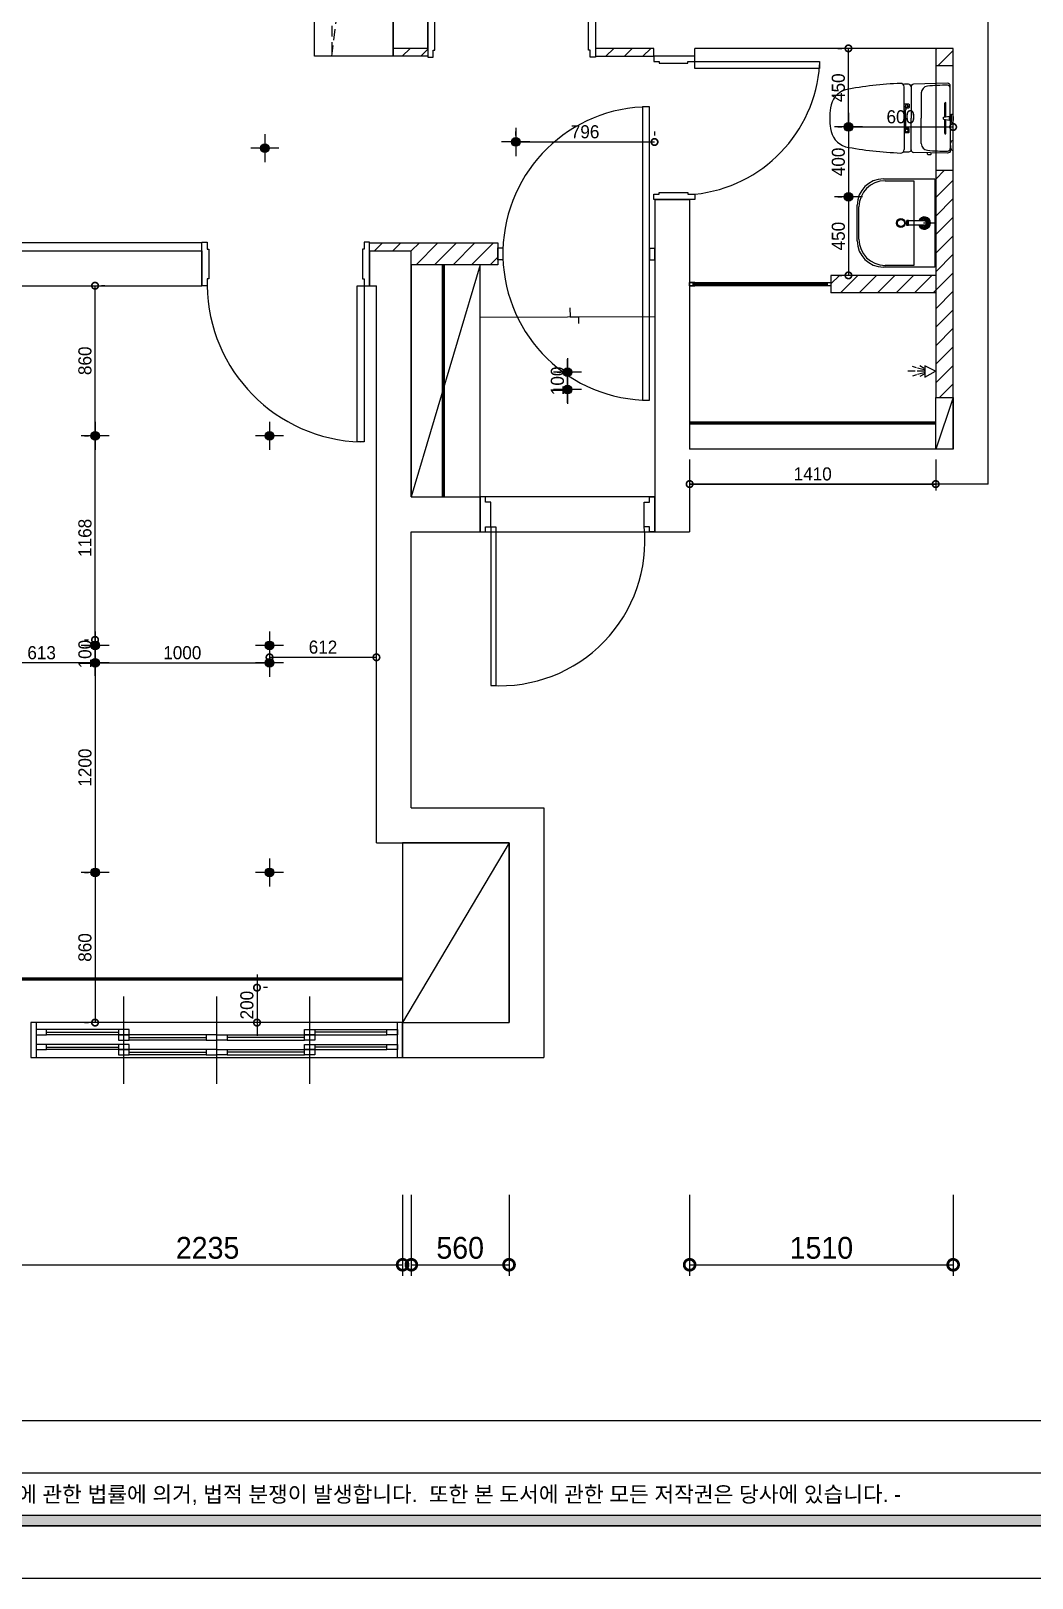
# Model space of a CAD drawing. Header units: inches. Extents: x -4181 to 116552, y 25636 to 44656.
# Drawn here: x 45682 to 51420, y 26236 to 35096 of the extents above; entities that cross this region are included whole.
import ezdxf
from ezdxf.enums import TextEntityAlignment as Align

# ---------------------------------------------------------------- set-up
doc = ezdxf.new("R2010")
doc.units = ezdxf.units.IN
doc.header["$LTSCALE"] = 50
doc.header["$MEASUREMENT"] = 0
doc.linetypes.add('HIDDEN', pattern=[0.375, 0.25, -0.125])
for name, color, linetype in [('01-FUR', 6, 'Continuous'), ('02-wal', 2, 'Continuous'), ('03-WAL NEW', 3, 'Continuous'), ('06-FUR', 6, 'Continuous'), ('07-dim', 5, 'Continuous'), ('07-dim wal', 5, 'Continuous'), ('3TI-CE-LIGHT', 6, 'Continuous'), ('6fur', 6, 'Continuous'), ('BATH', 5, 'Continuous'), ('CEIL-LIGHT', 7, 'Continuous'), ('CO-BATH', 6, 'Continuous'), ('CO-DO-FR', 7, 'Continuous'), ('CO-DOOR', 8, 'Continuous'), ('FIN', 2, 'Continuous'), ('FORM(YOURNAME)-1', 1, 'Continuous'), ('FORM(YOURNAME)-11', 1, 'Continuous'), ('HL', 6, 'HIDDEN'), ('RC-LIGHT', 7, 'Continuous'), ('TOILET-1', 6, 'Continuous'), ('도면층2', 2, 'Continuous'), ('도면층4', 4, 'Continuous'), ('도면층5', 5, 'Continuous'), ('욕실마감선', 4, 'Continuous')]:
    doc.layers.add(name, color=color, linetype=linetype)
doc.styles.add('YOURNAME', font='HY울릉도M.TTF')
doc.styles.add('스타일1', font='HY울릉도M.TTF')
doc.dimstyles.new('30', dxfattribs={"dimscale": 30, "dimtxt": 2.5, "dimasz": 2.5, "dimexe": 1.25, "dimexo": 2, "dimtad": 1, "dimdec": 0, "dimtxsty": '스타일1', "dimblk": 'DOTSMALL', "dimcen": 2.5, "dimclrd": 1, "dimclre": 1, "dimclrt": 2, "dimadec": 0, "dimazin": 0, "dimtfac": 1, "dimtix": 1, "dimtmove": 0, "dimatfit": 3, "dimldrblk": 'DOTSMALL', "dimfxl": 1.25, "dimarcsym": 0})
doc.dimstyles.new('50', dxfattribs={"dimscale": 50, "dimtxt": 2.5, "dimasz": 2.5, "dimexe": 1.25, "dimexo": 2, "dimtad": 1, "dimdec": 0, "dimtxsty": '스타일1', "dimblk": 'DOTSMALL', "dimcen": 2.5, "dimclrd": 1, "dimclre": 1, "dimclrt": 2, "dimadec": 0, "dimazin": 0, "dimtfac": 1, "dimtdec": 0, "dimtix": 1, "dimtmove": 0, "dimatfit": 3, "dimldrblk": 'DOTSMALL', "dimfxl": 1.25, "dimarcsym": 0})
pattern_1 = [(45, (25800, 0), (-53.03301, 53.03301), [])]

# ---------------------------------------------------------------- blocks, each defined once
blk = doc.blocks.new('FORM-ELEVATION')
at = {"layer": 'FORM(YOURNAME)-11'}
h = blk.add_hatch(color=256, dxfattribs=at)
h.dxf.hatch_style = 1
h.paths.add_polyline_path([(-10309, 35708), (71691, 35708), (71691, 35508), (-10309, 35508)])
h.paths.add_polyline_path([(-10309, -21492), (71691, -21492), (71691, -21692), (-10309, -21692)])
at = {"layer": 'Defpoints', "color": 158}
blk.add_line((62481, -20692), (-10309, -20692), dxfattribs=at)
for points in [[(-10309, -21692), (71691, -21692), (71691, 35708), (-10309, 35708)], [(-8309, 33708), (61071, 33708), (61071, -19692), (-8309, -19692)]]:
    blk.add_lwpolyline(points, close=True, dxfattribs=at)
at = {"layer": 'FORM(YOURNAME)-11', "color": 250}
blk.add_lwpolyline([(-11309, -22692), (72691, -22692), (72691, 36708), (-11309, 36708)], close=True, dxfattribs=at)
at = {"layer": 'FORM(YOURNAME)-11'}
blk.add_lwpolyline([(-10309, -21492), (71691, -21492), (71691, -21692), (-10309, -21692)], close=True, dxfattribs=at)
at = {"layer": 'FORM(YOURNAME)-11', "color": 1, "style": 'YOURNAME'}
blk.add_text("- 본 도서는 어떠한 경우에도 무단으로 도용할 수 없으며 도용시 '지적재산권' 보호에 관한 법률에 의거, 법적 분쟁이 발생합니다.  또한 본 도서에 관한 모든 저작권은 당사에 있습니다. -", height=300, dxfattribs=at).set_placement((28146, -21092), align=Align.MIDDLE_CENTER)
at = {"layer": 'FORM(YOURNAME)-11', "color": 3, "style": 'YOURNAME'}
for tag, height, p in [('1', 451, (71041, -1219)), ('2', 451, (71041, -1863)), ('3', 451, (71041, -3150)), ('4', 451, (71041, -5081)), ('5', 515, (71041, -7398)), ('6', 515, (71041, -9650)), ('7', 515, (71041, -11903)), ('8', 515, (71041, -14155)), ('9', 515, (71041, -16408)), ('10', 515, (66791, -18596)), ('11', 515, (71041, -18660)), ('12', 515, (66791, -20848)), ('13', 515, (71041, -20848))]:
    blk.add_attdef(tag, text='', height=height, dxfattribs=at).set_placement(p, align=Align.MIDDLE_RIGHT)
blk = doc.blocks.new('_DOTSMALL')
at = {"color": 0, "linetype": 'ByBlock', "const_width": 0.5}
blk.add_lwpolyline([(-0.0625, 0, 1), (0.0625, 0, 1)], format="xyb", close=True, dxfattribs=at)
blk = doc.blocks.new('*D1115')
at = {"layer": '07-dim', "color": 1, "lineweight": -2}
for p, q in [((45577.4, 28429.7), (45577.4, 27967.2)), ((47812.4, 28429.7), (47812.4, 27967.2)), ((45577.4, 28029.7), (47812.4, 28029.7))]:
    blk.add_line(p, q, dxfattribs=at)
at = {"layer": 'Defpoints', "color": 0}
for p in [(45577.4, 28529.7), (47812.4, 28529.7), (47812.4, 28029.7)]:
    blk.add_point(p, dxfattribs=at)
at = {"layer": '07-dim', "color": 1, "lineweight": -2, "xscale": 125, "yscale": 125, "zscale": 125, "rotation": 180}
blk.add_blockref('_DOTSMALL', (45577.4, 28029.7), dxfattribs=at)
at = {"layer": '07-dim', "color": 1, "lineweight": -2, "xscale": 125, "yscale": 125, "zscale": 125}
blk.add_blockref('_DOTSMALL', (47812.4, 28029.7), dxfattribs=at)
at = {"layer": '07-dim', "color": 2, "insert": (46694.9, 28125.9), "char_height": 125, "attachment_point": 5, "style": '스타일1'}
blk.add_mtext('2235', dxfattribs=at)
blk = doc.blocks.new('*D1116')
at = {"layer": '07-dim', "color": 1, "lineweight": -2}
for p, q in [((47862.4, 28429.7), (47862.4, 27967.2)), ((48422.4, 28429.7), (48422.4, 27967.2)), ((47862.4, 28029.7), (48422.4, 28029.7))]:
    blk.add_line(p, q, dxfattribs=at)
at = {"layer": 'Defpoints', "color": 0}
for p in [(47862.4, 28529.7), (48422.4, 28529.7), (48422.4, 28029.7)]:
    blk.add_point(p, dxfattribs=at)
at = {"layer": '07-dim', "color": 1, "lineweight": -2, "xscale": 125, "yscale": 125, "zscale": 125, "rotation": 180}
blk.add_blockref('_DOTSMALL', (47862.4, 28029.7), dxfattribs=at)
at = {"layer": '07-dim', "color": 1, "lineweight": -2, "xscale": 125, "yscale": 125, "zscale": 125}
blk.add_blockref('_DOTSMALL', (48422.4, 28029.7), dxfattribs=at)
at = {"layer": '07-dim', "color": 2, "insert": (48142.4, 28126), "char_height": 125, "attachment_point": 5, "style": '스타일1'}
blk.add_mtext('560', dxfattribs=at)
blk = doc.blocks.new('*D1117')
at = {"layer": '07-dim', "color": 1, "lineweight": -2}
for p, q in [((49457.4, 28429.7), (49457.4, 27967.2)), ((50967.4, 28429.7), (50967.4, 27967.2)), ((49457.4, 28029.7), (50967.4, 28029.7))]:
    blk.add_line(p, q, dxfattribs=at)
at = {"layer": 'Defpoints', "color": 0}
for p in [(49457.4, 28529.7), (50967.4, 28529.7), (50967.4, 28029.7)]:
    blk.add_point(p, dxfattribs=at)
at = {"layer": '07-dim', "color": 1, "lineweight": -2, "xscale": 125, "yscale": 125, "zscale": 125, "rotation": 180}
blk.add_blockref('_DOTSMALL', (49457.4, 28029.7), dxfattribs=at)
at = {"layer": '07-dim', "color": 1, "lineweight": -2, "xscale": 125, "yscale": 125, "zscale": 125}
blk.add_blockref('_DOTSMALL', (50967.4, 28029.7), dxfattribs=at)
at = {"layer": '07-dim', "color": 2, "insert": (50212.4, 28125.9), "char_height": 125, "attachment_point": 5, "style": '스타일1'}
blk.add_mtext('1510', dxfattribs=at)
blk = doc.blocks.new('AC-8')
at = {"layer": 'BATH'}
for p, q in [((-51, 54), (0, 143)), ((0, 143), (45, 54)), ((45, 54), (-51, 54)), ((-25, 47), (-46, 12)), ((-14, 47), (-28, -8)), ((-2, 49), (-2, -11)), ((10, 47), (25, -8)), ((22, 47), (43, 12)), ((-31, -16), (-41, -49)), ((-2, -27), (-2, -89)), ((28, -16), (38, -49))]:
    blk.add_line(p, q, dxfattribs=at)
blk = doc.blocks.new('asfsd')
at = {"layer": '02-wal'}
for p, q in [((26035.6, 32792.4), (26035.6, 40417.4)), ((22625.6, 35287.4), (22625.6, 39057.4)), ((22825.6, 35287.4), (22825.6, 38992.4)), ((23785.6, 35487.4), (23785.6, 35287.4)), ((22825.6, 35287.4), (22625.6, 35287.4)), ((24120.6, 35287.4), (23785.6, 35287.4)), ((24120.6, 35242.4), (24120.6, 35287.4)), ((25835.6, 35287.4), (24355.6, 35287.4)), ((24355.6, 35242.4), (24355.6, 35287.4)), ((25835.6, 32992.4), (25835.6, 35287.4)), ((24125.6, 34422.4), (24125.6, 32518.4)), ((24125.6, 34422.4), (24325.6, 34422.4)), ((24325.6, 34422.4), (24325.6, 32992.4)), ((19910.6, 34128.4), (21530.6, 34128.4)), ((21530.6, 34128.4), (21530.6, 33928.4)), ((22490.6, 34128.4), (22730.6, 34128.4)), ((22490.6, 34128.4), (22490.6, 33928.4)), ((22730.6, 32718.4), (22730.6, 34128.4)), ((20305.6, 33928.4), (21530.6, 33928.4)), ((22490.6, 33928.4), (22530.6, 33928.4)), ((22530.6, 30738.4), (22530.6, 33928.4)), ((25835.6, 32992.4), (24325.6, 32992.4)), ((26035.6, 32792.4), (24325.6, 32792.4)), ((24325.6, 32792.4), (24325.6, 32518.4)), ((22730.6, 32718.4), (23125.6, 32718.4)), ((23125.6, 32718.4), (23125.6, 32518.4)), ((22730.6, 30938.4), (22730.6, 32518.4)), ((22730.6, 32518.4), (23125.6, 32518.4)), ((24125.6, 32518.4), (24325.6, 32518.4)), ((22730.6, 30938.4), (23490.6, 30938.4)), ((23490.6, 30938.4), (23490.6, 29508.4)), ((22530.6, 30738.4), (23290.6, 30738.4)), ((23290.6, 30738.4), (23290.6, 29708.4)), ((22680.6, 29708.4), (23290.6, 29708.4)), ((22680.6, 29708.4), (22680.6, 29508.4)), ((22680.6, 29508.4), (23490.6, 29508.4))]:
    blk.add_line(p, q, dxfattribs=at)
at = {"layer": 'CO-DO-FR'}
for points in [[(22825.6, 35487.4), (22825.6, 35237.4), (22855.6, 35237.4), (22855.6, 35277.4), (22865.6, 35277.4), (22865.6, 35447.4), (22855.6, 35447.4), (22855.6, 35487.4), (22825.6, 35487.4)], [(23785.6, 35487.4), (23785.6, 35237.4), (23755.6, 35237.4), (23755.6, 35277.4), (23745.6, 35277.4), (23745.6, 35447.4), (23755.6, 35447.4), (23755.6, 35487.4), (23785.6, 35487.4)], [(24355.6, 35242.4), (24120.6, 35242.4), (24120.6, 35212.4), (24150.6, 35212.4), (24150.6, 35202.4), (24315.6, 35202.4), (24315.6, 35212.4), (24355.6, 35212.4), (24355.6, 35242.4)], [(24355.6, 34422.4), (24120.6, 34422.4), (24120.6, 34452.4), (24150.6, 34452.4), (24150.6, 34462.4), (24315.6, 34462.4), (24315.6, 34452.4), (24355.6, 34452.4), (24355.6, 34422.4)], [(21530.6, 33928.4), (21530.6, 34178.4), (21560.6, 34178.4), (21560.6, 34138.4), (21570.6, 34138.4), (21570.6, 33968.4), (21560.6, 33968.4), (21560.6, 33928.4), (21530.6, 33928.4)], [(22490.6, 33928.4), (22490.6, 34178.4), (22460.6, 34178.4), (22460.6, 34138.4), (22450.6, 34138.4), (22450.6, 33968.4), (22460.6, 33968.4), (22460.6, 33928.4), (22490.6, 33928.4)]]:
    blk.add_lwpolyline(points, close=True, dxfattribs=at)
at = {"layer": 'CO-DOOR'}
for points in [[(25070.6, 35172.4), (24355.6, 35172.4), (24355.6, 35212.4), (25070.6, 35212.4)], [(22420.6, 33033.4), (22420.6, 33928.4), (22460.6, 33928.4), (22460.6, 33033.4)]]:
    blk.add_lwpolyline(points, close=True, dxfattribs=at)
for centre, radius, start, end in [((24271.6, 35249), 801, 276.01685, 355.95188), ((22469.1, 33941.6), 908.6, 180.83206, 268.19958)]:
    blk.add_arc(centre, radius, start, end, dxfattribs=at)
at = {"layer": '도면층2'}
for p, q in [((23785.6, 35487.4), (23785.6, 35287.4)), ((23125.6, 32518.4), (23125.6, 32718.4)), ((24125.6, 32518.4), (24125.6, 32718.4)), ((20550.6, 29708.4), (20550.6, 29508.4)), ((22680.6, 29708.4), (22680.6, 29508.4))]:
    blk.add_line(p, q, dxfattribs=at)
at = {"layer": '도면층4'}
for p, q in [((23785.6, 35487.4), (23785.6, 35287.4)), ((24125.6, 32718.4), (23125.6, 32718.4)), ((23125.6, 32718.4), (23125.6, 32518.4)), ((23125.6, 32518.4), (23125.6, 32718.4)), ((24125.6, 32518.4), (24125.6, 32718.4)), ((23125.6, 32518.4), (24125.6, 32518.4)), ((23185.6, 32548.4), (23185.6, 31638.4)), ((23185.6, 32548.4), (23215.6, 32548.4)), ((23215.6, 32548.4), (23215.6, 31639)), ((23185.6, 31638.4), (23215.6, 31638.4)), ((21083.1, 29358.4), (21083.1, 29858.4)), ((21615.6, 29358.4), (21615.6, 29858.4)), ((22148.1, 29358.4), (22148.1, 29858.4)), ((22680.6, 29708.4), (20550.6, 29708.4)), ((20550.6, 29708.4), (20550.6, 29508.4)), ((20580.6, 29708.4), (20580.6, 29508.4)), ((22650.6, 29508.4), (22650.6, 29708.4)), ((22680.6, 29508.4), (22680.6, 29708.4)), ((20640.6, 29653.4), (21053.1, 29653.4)), ((21113.1, 29623.4), (21555.6, 29623.4)), ((22118.1, 29623.4), (21675.6, 29623.4)), ((22590.6, 29653.4), (22178.1, 29653.4)), ((20550.6, 29508.4), (22680.6, 29508.4)), ((20640.6, 29568.4), (21053.1, 29568.4)), ((21113.1, 29538.4), (21555.6, 29538.4)), ((22118.1, 29538.4), (21675.6, 29538.4)), ((22590.6, 29568.4), (22178.1, 29568.4))]:
    blk.add_line(p, q, dxfattribs=at)
for points in [[(23125.6, 32518.4), (23155.6, 32518.4), (23155.6, 32548.4), (23185.6, 32548.4), (23185.6, 32688.4), (23155.6, 32688.4), (23155.6, 32718.4), (23125.6, 32718.4), (23125.6, 32518.4)], [(24125.6, 32518.4), (24095.6, 32518.4), (24095.6, 32548.4), (24065.6, 32548.4), (24065.6, 32688.4), (24095.6, 32688.4), (24095.6, 32718.4), (24125.6, 32718.4), (24125.6, 32518.4)]]:
    blk.add_lwpolyline(points, dxfattribs=at)
for points in [[(20580.6, 29668.4), (20580.6, 29638.4), (20640.6, 29638.4), (20640.6, 29668.4)], [(21053.1, 29668.4), (21053.1, 29638.4), (21113.1, 29638.4), (21113.1, 29668.4)], [(21053.1, 29638.4), (21053.1, 29608.4), (21113.1, 29608.4), (21113.1, 29638.4)], [(21555.6, 29638.4), (21555.6, 29608.4), (21615.6, 29608.4), (21615.6, 29638.4)], [(21675.6, 29638.4), (21675.6, 29608.4), (21615.6, 29608.4), (21615.6, 29638.4)], [(22178.1, 29668.4), (22178.1, 29638.4), (22118.1, 29638.4), (22118.1, 29668.4)], [(22178.1, 29638.4), (22178.1, 29608.4), (22118.1, 29608.4), (22118.1, 29638.4)], [(22650.6, 29668.4), (22650.6, 29638.4), (22590.6, 29638.4), (22590.6, 29668.4)], [(20580.6, 29583.4), (20580.6, 29553.4), (20640.6, 29553.4), (20640.6, 29583.4)], [(21053.1, 29583.4), (21053.1, 29553.4), (21113.1, 29553.4), (21113.1, 29583.4)], [(21053.1, 29553.4), (21053.1, 29523.4), (21113.1, 29523.4), (21113.1, 29553.4)], [(21555.6, 29553.4), (21555.6, 29523.4), (21615.6, 29523.4), (21615.6, 29553.4)], [(21675.6, 29553.4), (21675.6, 29523.4), (21615.6, 29523.4), (21615.6, 29553.4)], [(22178.1, 29583.4), (22178.1, 29553.4), (22118.1, 29553.4), (22118.1, 29583.4)], [(22178.1, 29553.4), (22178.1, 29523.4), (22118.1, 29523.4), (22118.1, 29553.4)], [(22650.6, 29583.4), (22650.6, 29553.4), (22590.6, 29553.4), (22590.6, 29583.4)]]:
    blk.add_lwpolyline(points, close=True, dxfattribs=at)
at = {"layer": '도면층5'}
for p, q in [((21053.1, 29668.4), (20640.6, 29668.4)), ((21053.1, 29638.4), (20640.6, 29638.4)), ((21555.6, 29638.4), (21113.1, 29638.4)), ((21555.6, 29608.4), (21113.1, 29608.4)), ((21675.6, 29638.4), (22118.1, 29638.4)), ((21675.6, 29608.4), (22118.1, 29608.4)), ((22178.1, 29668.4), (22590.6, 29668.4)), ((22178.1, 29638.4), (22590.6, 29638.4)), ((21053.1, 29583.4), (20640.6, 29583.4)), ((21053.1, 29553.4), (20640.6, 29553.4)), ((21555.6, 29553.4), (21113.1, 29553.4)), ((21555.6, 29523.4), (21113.1, 29523.4)), ((21675.6, 29553.4), (22118.1, 29553.4)), ((21675.6, 29523.4), (22118.1, 29523.4)), ((22178.1, 29583.4), (22590.6, 29583.4)), ((22178.1, 29553.4), (22590.6, 29553.4))]:
    blk.add_line(p, q, dxfattribs=at)
blk.add_arc((23238.4, 32468.3), 831.1, 266.35624, 5.52913, dxfattribs=at)
blk = doc.blocks.new('cjswjdeh')
at = {"layer": '03-WAL NEW'}
h = blk.add_hatch(dxfattribs=at)
h.set_pattern_fill('ANSI31', color=256, scale=600)
h.set_pattern_definition(pattern_1)
h.paths.add_polyline_path([(47957.4, 34995.7), (47757.4, 34995.7), (47757.4, 34950.7), (47957.4, 34950.7)])
h = blk.add_hatch(dxfattribs=at)
h.set_pattern_fill('ANSI31', color=256, scale=600)
h.set_pattern_definition(pattern_1)
h.paths.add_polyline_path([(49252.4, 34995.7), (48917.4, 34995.7), (48917.4, 34950.7), (49252.4, 34950.7)])
h = blk.add_hatch(dxfattribs=at)
h.set_pattern_fill('ANSI31', color=256, scale=600)
h.set_pattern_definition([(45, (25131.82, -291.71), (-53.03301, 53.03301), [])])
h.paths.add_polyline_path([(50967.4, 34895.7), (50967.4, 34995.7), (50867.4, 34995.7), (50867.4, 34895.7)])
h.paths.add_polyline_path([(50267.1, 33695.7), (50267.1, 33595.7), (50867.4, 33595.7), (50867.4, 33695.7)])
h.paths.add_polyline_path([(50867.4, 34295.7), (50867.4, 32995.7), (50967.4, 32995.7), (50967.4, 34295.7)])
h = blk.add_hatch(dxfattribs=at)
h.set_pattern_fill('ANSI31', color=256, scale=600)
h.set_pattern_definition(pattern_1)
h.paths.add_polyline_path([(48357.4, 33785), (48357.4, 33836.7), (48357.4, 33853), (48357.4, 33881.7), (47622.4, 33881.7), (47622.4, 33836.7), (47862.4, 33836.7), (47862.4, 33756.7), (48257.4, 33756.7), (48357.4, 33756.7)])
at = {"color": 8}
blk.add_line((50862.8, 33995.7), (50797.8, 33995.7), dxfattribs=at)
at = {"layer": '01-FUR', "color": 8}
blk.add_line((48257.4, 33756.7), (47862.4, 32426.7), dxfattribs=at)
blk.add_lwpolyline([(48257.4, 33756.7), (47862.4, 33756.7), (47862.4, 32426.7), (48257.4, 32426.7)], close=True, dxfattribs=at)
at = {"layer": '03-WAL NEW'}
for p, q in [((50967.4, 34895.7), (50867.4, 34895.7)), ((50967.4, 34295.7), (50867.4, 34295.7)), ((50867.4, 33695.7), (50267.1, 33695.7)), ((50267.1, 33695.7), (50267.1, 33595.7)), ((50867.4, 33595.7), (50267.1, 33595.7))]:
    blk.add_line(p, q, dxfattribs=at)
for points in [[(47957.4, 34995.7), (47957.4, 34950.7), (47757.4, 34950.7), (47757.4, 34995.7)], [(48917.4, 34995.7), (48917.4, 34950.7), (49252.4, 34950.7)], [(50967.4, 34995.7), (50867.4, 34995.7), (50867.4, 32995.7), (50967.4, 32995.7), (50967.4, 34995.7)], [(46662.4, 33836.7), (46662.4, 33881.7), (45042.4, 33881.7), (45042.4, 33836.7)], [(47622.4, 33836.7), (47622.4, 33881.7), (48357.4, 33881.7), (48357.4, 33836.7)], [(47862.4, 33836.7), (47862.4, 33836.7)], [(48357.4, 33836.7), (48357.4, 33836.7), (48357.4, 33756.7), (47862.4, 33756.7), (47862.4, 33836.7)]]:
    blk.add_lwpolyline(points, dxfattribs=at)
at = {"layer": '06-FUR', "color": 8}
blk.add_line((48422.4, 30446.7), (47812.4, 29416.7), dxfattribs=at)
blk.add_lwpolyline([(47812.4, 29416.7), (48422.4, 29416.7), (48422.4, 30446.7), (47812.4, 30446.7)], close=True, dxfattribs=at)
at = {"layer": '3TI-CE-LIGHT'}
blk.add_line((50967.4, 32995.7), (50867.4, 32700.7), dxfattribs=at)
at = {"layer": '3TI-CE-LIGHT', "color": 8, "linetype": 'HIDDEN', "ltscale": 5}
blk.add_lwpolyline([(47407.4, 37750.7), (47407.4, 34950.7), (47757.4, 37750.7)], dxfattribs=at)
at = {"layer": '3TI-CE-LIGHT'}
blk.add_lwpolyline([(50867.4, 32995.7), (50967.4, 32995.7), (50967.4, 32700.7), (50867.4, 32700.7)], close=True, dxfattribs=at)
at = {"layer": '6fur', "color": 8}
blk.add_lwpolyline([(47757.4, 34950.7), (47307.4, 34950.7), (47307.4, 37750.7), (47757.4, 37750.7)], close=True, dxfattribs=at)
at = {"layer": 'CO-BATH', "color": 8}
for p, q in [((50567.8, 34248.2), (50862.8, 34248.2)), ((50577.8, 34238.2), (50742.8, 34238.2)), ((50742.8, 34238.2), (50742.8, 33753.2)), ((50862.8, 34248.2), (50862.8, 33743.2)), ((50417.8, 33893.2), (50417.8, 34098.2)), ((50427.8, 33903.2), (50427.8, 34088.2)), ((50702.3, 33981.2), (50702.3, 34010.2)), ((50707.3, 34010.2), (50702.3, 34010.2)), ((50707.3, 33981.2), (50702.3, 33981.2)), ((50707.3, 33981.2), (50707.3, 34010.2)), ((50712.3, 34009.2), (50707.3, 34009.2)), ((50712.3, 33982.2), (50707.3, 33982.2)), ((50712.3, 33982.2), (50712.3, 34009.2)), ((50802.8, 34008.2), (50712.3, 34008.2)), ((50802.8, 33983.2), (50712.3, 33983.2)), ((50862.8, 33743.2), (50567.8, 33743.2)), ((50742.8, 33753.2), (50577.8, 33753.2)), ((49477.1, 33648.2), (50247.1, 33648.2)), ((49477.1, 33643.2), (50247.1, 33643.2))]:
    blk.add_line(p, q, dxfattribs=at)
for points in [[(49457.1, 33635.7), (49457.1, 33655.7), (50267.1, 33655.7), (50267.1, 33635.7)], [(49457.1, 33635.7), (49487.1, 33635.7), (49487.1, 33640.7), (49477.1, 33640.7), (49477.1, 33650.7), (49487.1, 33650.7), (49487.1, 33655.7), (49457.1, 33655.7)], [(50267.1, 33635.7), (50237.1, 33635.7), (50237.1, 33640.7), (50247.1, 33640.7), (50247.1, 33650.7), (50237.1, 33650.7), (50237.1, 33655.7), (50267.1, 33655.7)]]:
    blk.add_lwpolyline(points, close=True, dxfattribs=at)
for radius in [25, 20]:
    blk.add_circle((50667.8, 33995.7), radius, dxfattribs=at)
for centre, radius, start, end in [((50567.8, 34098.2), 150, 90, 180), ((50577.8, 34088.2), 150, 90, 180), ((50802.8, 33995.7), 35, 200.92486, 159.07519), ((50802.8, 33995.7), 30, 204.62434, 155.37571), ((50802.8, 33995.7), 25, 210.00002, 150.00002), ((50802.8, 33995.7), 18, 223.98299, 136.01706), ((50802.8, 33995.7), 12.5, 270.00002, 90.00002), ((50567.8, 33893.2), 150, 180, 270), ((50577.8, 33903.2), 150, 180, 270)]:
    blk.add_arc(centre, radius, start, end, dxfattribs=at)
at = {"layer": 'CO-DO-FR', "color": 8}
for points in [[(48357.4, 33853), (48387.4, 33853), (48387.4, 33785), (48357.4, 33785)], [(49257.4, 33849.1), (49227.4, 33849.1), (49227.4, 33785), (49257.4, 33785)]]:
    blk.add_lwpolyline(points, close=True, dxfattribs=at)
at = {"layer": 'CO-DOOR', "color": 8}
blk.add_line((48257.4, 33456.7), (49257.4, 33460.8), dxfattribs=at)
blk.add_lwpolyline([(49187.4, 34660.9), (49187.4, 32980.9), (49227.4, 32980.9), (49227.4, 34660.9)], close=True, dxfattribs=at)
blk.add_lwpolyline([(48771.5, 33510.7), (48771.7, 33458.8), (48821.3, 33459), (48821.3, 33419.4)], dxfattribs=at)
blk.add_arc((49227.1, 33820.9), 840, 89.97916, 267.29144, dxfattribs=at)
at = {"layer": 'FIN', "color": 8}
for p, q in [((50686.8, 34595.9), (50686.8, 34775.1)), ((50726, 34776.2), (50726, 34595.9)), ((50783.8, 34741.1), (50783.8, 34595.9)), ((50951, 34603.8), (50951, 34768.4)), ((50686.8, 34595.9), (50686.8, 34416.6)), ((50726, 34415.5), (50726, 34595.9)), ((50783.8, 34450.6), (50783.8, 34595.9)), ((50951, 34587.9), (50951, 34423.3)), ((50952.4, 34440.1), (50952.4, 34452.6)), ((50952.4, 34440.1), (50952.4, 34427.6))]:
    blk.add_line(p, q, dxfattribs=at)
for points in [[(50726, 34776.2, 0.371724), (50711.3, 34790.6, 0.003515), (50680.4, 34789.8, 0.320541)], [(50951, 34768.4), (50951, 34780.9, 0.421209), (50935.7, 34795.9), (50740.7, 34791.2, 0.001659)], [(50726, 34415.5, -0.371724), (50711.3, 34401.1, -0.003515), (50680.4, 34401.9, -0.320541)], [(50951, 34423.3), (50951, 34410.9, -0.421209), (50935.7, 34395.9), (50740.7, 34400.5, -0.001659)]]:
    blk.add_lwpolyline(points, format="xyb", dxfattribs=at)
for centre, radius, start, end in [((50389.1, 34640.1), 125.5, 108.2964, 173.42408), ((50755.7, 32591.1), 2205.9, 92.3333, 100.60807), ((50666.8, 34775.1), 20, 0, 92.3333), ((50741, 34776.2), 15, 91.36509, 180), ((50823.8, 34739.4), 40, 95.94375, 177.51291), ((50923.2, 33784.5), 1000, 89.31159, 95.94375), ((50935, 34768.4), 16, 0, 89.31159), ((50666, 34595.9), 405.9, 171.69926, 180), ((50666, 34595.9), 405.9, 180, 188.30074), ((50389.1, 34551.6), 125.5, 186.57592, 251.7036), ((50967.4, 34452.6), 15, 90, 180), ((50755.7, 36600.7), 2205.9, 259.39193, 267.6667), ((50666.8, 34416.6), 20, 267.6667, 0), ((50741, 34415.5), 15, 180, 268.63491), ((50823.8, 34452.4), 40, 182.48709, 264.05625), ((50923.2, 35407.2), 1000, 264.05625, 270.68841), ((50935, 34423.3), 16, 270.68841, 0), ((50967.4, 34427.6), 15, 180, 270)]:
    blk.add_arc(centre, radius, start, end, dxfattribs=at)
at = {"layer": 'HL', "color": 8, "linetype": 'Continuous'}
for p, q in [((50919.4, 34603.3), (50919.4, 34682.4)), ((50926.4, 34604.4), (50926.4, 34682.4)), ((50693.8, 34595.9), (50693.8, 34642.2)), ((50693.8, 34595.9), (50693.8, 34549.5)), ((50911.3, 34601.8), (50945.7, 34607.2)), ((50911.3, 34589.9), (50911.3, 34601.8)), ((50911.3, 34589.9), (50945.7, 34584.5)), ((50919.4, 34509.4), (50919.4, 34588.4)), ((50926.4, 34509.4), (50926.4, 34587.3)), ((50945.7, 34607.2), (50952.7, 34602.8)), ((50945.7, 34584.5), (50945.7, 34607.2)), ((50945.7, 34584.5), (50952.7, 34588.9)), ((50952.7, 34602.8), (50957.4, 34608.2)), ((50952.7, 34588.9), (50952.7, 34602.8)), ((50952.7, 34588.9), (50957.4, 34583.5)), ((50957.4, 34619.9), (50967.4, 34619.9)), ((50957.4, 34571.9), (50957.4, 34619.9)), ((50957.4, 34571.9), (50967.4, 34571.9)), ((50820.9, 34390.9), (50820.9, 34398.6)), ((50837.1, 34386.9), (50824.9, 34386.9)), ((50841.1, 34390.9), (50841.1, 34398.1))]:
    blk.add_line(p, q, dxfattribs=at)
for points in [[(50686.8, 34678.4), (50710.9, 34678.4, -0.414214), (50714.9, 34674.4), (50714.9, 34657.9, -0.414214), (50710.9, 34653.9), (50695.4, 34653.9), (50686.8, 34653.9)], [(50695.4, 34653.9), (50695.4, 34644.2, -0.414214), (50693.4, 34642.2), (50686.8, 34642.2)], [(50695.4, 34537.8), (50695.4, 34547.5, 0.414214), (50693.4, 34549.5), (50686.8, 34549.5)], [(50686.8, 34513.3), (50710.9, 34513.3, 0.414214), (50714.9, 34517.3), (50714.9, 34533.8, 0.414214), (50710.9, 34537.8), (50695.4, 34537.8), (50686.8, 34537.8)]]:
    blk.add_lwpolyline(points, format="xyb", dxfattribs=at)
for centre in [(50701, 34665.9), (50701, 34525.9)]:
    blk.add_circle(centre, 8, dxfattribs=at)
for centre, radius, start, end in [((50922.9, 34682.4), 3.5, 0, 180), ((50922.9, 34509.4), 3.5, 180, 0), ((50824.9, 34390.9), 4, 180, 270), ((50837.1, 34390.9), 4, 270, 0)]:
    blk.add_arc(centre, radius, start, end, dxfattribs=at)
at = {"layer": '욕실마감선', "color": 8}
for p, q in [((50809.5, 33156.6), (50807.3, 33156.6)), ((50808.3, 33136.9), (50807.3, 33136.9))]:
    blk.add_line(p, q, dxfattribs=at)
at = {"layer": '6fur'}
blk.add_blockref('asfsd', (25131.8, -291.7), dxfattribs=at)
at = {"layer": 'TOILET-1', "color": 8, "linetype": 'Continuous', "xscale": -0.6880207935166889, "yscale": 0.6880207935166889, "zscale": 0.6880207935166889, "rotation": 269.9999999999999}
blk.add_blockref('AC-8', (50768.2, 33147.7), dxfattribs=at)
blk = doc.blocks.new('1')
at = {"linetype": 'Continuous'}
h = blk.add_hatch(color=4, dxfattribs=at)
h.dxf.hatch_style = 1
edge = h.paths.add_edge_path()
edge.add_arc((11539653, -14273504), 37.5, 0, 360)
at = {"color": 1, "linetype": 'Continuous'}
for p, q in [((11539653, -14273637), (11539653, -14273370)), ((11539520, -14273504), (11539787, -14273504))]:
    blk.add_line(p, q, dxfattribs=at)
at = {"color": 4, "linetype": 'Continuous'}
for radius in [41.5, 37.5]:
    blk.add_circle((11539653, -14273504), radius, dxfattribs=at)
blk = doc.blocks.new('*D1231')
at = {"layer": '07-dim wal', "color": 1, "lineweight": -2}
for p, q in [((46049.9, 31536.7), (46049.9, 31514.2)), ((46049.9, 31476.7), (47049.9, 31476.7)), ((47049.9, 31536.7), (47049.9, 31514.2))]:
    blk.add_line(p, q, dxfattribs=at)
at = {"layer": 'Defpoints', "color": 0}
for p in [(46049.9, 31476.7), (47049.9, 31476.7), (47049.9, 31476.7)]:
    blk.add_point(p, dxfattribs=at)
at = {"layer": '07-dim wal', "color": 1, "lineweight": -2, "xscale": 75, "yscale": 75, "zscale": 75, "rotation": 180}
blk.add_blockref('_DOTSMALL', (46049.9, 31476.7), dxfattribs=at)
at = {"layer": '07-dim wal', "color": 1, "lineweight": -2, "xscale": 75, "yscale": 75, "zscale": 75}
blk.add_blockref('_DOTSMALL', (47049.9, 31476.7), dxfattribs=at)
at = {"layer": '07-dim wal', "color": 2, "insert": (46549.9, 31534.4), "char_height": 75, "attachment_point": 5, "style": '스타일1'}
blk.add_mtext('1000', dxfattribs=at)
blk = doc.blocks.new('*D1232')
at = {"layer": '07-dim wal', "color": 1, "lineweight": -2}
for p, q in [((45989.9, 31476.7), (46012.4, 31476.7)), ((46049.9, 31476.7), (46049.9, 30276.7)), ((45989.9, 30276.7), (46012.4, 30276.7))]:
    blk.add_line(p, q, dxfattribs=at)
at = {"layer": 'Defpoints', "color": 0}
for p in [(46049.9, 31476.7), (46049.9, 30276.7), (46049.9, 30276.7)]:
    blk.add_point(p, dxfattribs=at)
at = {"layer": '07-dim wal', "color": 1, "lineweight": -2, "xscale": 75, "yscale": 75, "zscale": 75}
for p, rotation in [((46049.9, 31476.7), 90), ((46049.9, 30276.7), 270)]:
    blk.add_blockref('_DOTSMALL', p, dxfattribs=dict(at, rotation=rotation))
at = {"layer": '07-dim wal', "color": 2, "insert": (45992.2, 30876.7), "char_height": 75, "attachment_point": 5, "rotation": 90, "style": '스타일1'}
blk.add_mtext('1200', dxfattribs=at)
blk = doc.blocks.new('*D1233')
at = {"layer": '07-dim wal', "color": 1, "lineweight": -2}
for p, q in [((45989.9, 30276.7), (46012.4, 30276.7)), ((46049.9, 30276.7), (46049.9, 29416.7)), ((45989.9, 29416.7), (46012.4, 29416.7))]:
    blk.add_line(p, q, dxfattribs=at)
at = {"layer": 'Defpoints', "color": 0}
for p in [(46049.9, 30276.7), (46049.9, 29416.7), (46049.9, 29416.7)]:
    blk.add_point(p, dxfattribs=at)
at = {"layer": '07-dim wal', "color": 1, "lineweight": -2, "xscale": 75, "yscale": 75, "zscale": 75}
for p, rotation in [((46049.9, 30276.7), 90), ((46049.9, 29416.7), 270)]:
    blk.add_blockref('_DOTSMALL', p, dxfattribs=dict(at, rotation=rotation))
at = {"layer": '07-dim wal', "color": 2, "insert": (45992.1, 29846.7), "char_height": 75, "attachment_point": 5, "rotation": 90, "style": '스타일1'}
blk.add_mtext('860', dxfattribs=at)
blk = doc.blocks.new('*D1234')
at = {"layer": '07-dim wal', "color": 1, "lineweight": -2}
for p, q in [((46049.9, 31401.7), (46049.9, 31651.7)), ((45989.9, 31576.7), (46012.4, 31576.7)), ((45989.9, 31476.7), (46012.4, 31476.7))]:
    blk.add_line(p, q, dxfattribs=at)
at = {"layer": 'Defpoints', "color": 0}
for p in [(46049.9, 31576.7), (46049.9, 31576.7), (46049.9, 31476.7)]:
    blk.add_point(p, dxfattribs=at)
at = {"layer": '07-dim wal', "color": 1, "lineweight": -2, "xscale": 75, "yscale": 75, "zscale": 75}
for p, rotation in [((46049.9, 31576.7), 270), ((46049.9, 31476.7), 90)]:
    blk.add_blockref('_DOTSMALL', p, dxfattribs=dict(at, rotation=rotation))
at = {"layer": '07-dim wal', "color": 2, "insert": (45992.2, 31526.7), "char_height": 75, "attachment_point": 5, "rotation": 90, "style": '스타일1'}
blk.add_mtext('100', dxfattribs=at)
blk = doc.blocks.new('*D1235')
at = {"layer": '07-dim wal', "color": 1, "lineweight": -2}
for p, q in [((45989.9, 32776.7), (46012.4, 32776.7)), ((46049.9, 31608.6), (46049.9, 32776.7)), ((45989.9, 31608.6), (46012.4, 31608.6))]:
    blk.add_line(p, q, dxfattribs=at)
at = {"layer": 'Defpoints', "color": 0}
for p in [(46049.9, 32776.7), (46049.9, 32776.7), (46049.9, 31608.6)]:
    blk.add_point(p, dxfattribs=at)
at = {"layer": '07-dim wal', "color": 1, "lineweight": -2, "xscale": 75, "yscale": 75, "zscale": 75}
for p, rotation in [((46049.9, 32776.7), 90), ((46049.9, 31608.6), 270)]:
    blk.add_blockref('_DOTSMALL', p, dxfattribs=dict(at, rotation=rotation))
at = {"layer": '07-dim wal', "color": 2, "insert": (45992.1, 32192.7), "char_height": 75, "attachment_point": 5, "rotation": 90, "style": '스타일1'}
blk.add_mtext('1168', dxfattribs=at)
blk = doc.blocks.new('*D1236')
at = {"layer": '07-dim wal', "color": 1, "lineweight": -2}
for p, q in [((46049.9, 32776.7), (46049.9, 33636.7)), ((46105.2, 33636.7), (46087.4, 33636.7)), ((46105.2, 32776.7), (46087.4, 32776.7))]:
    blk.add_line(p, q, dxfattribs=at)
at = {"layer": 'Defpoints', "color": 0}
for p in [(46045.2, 33636.7), (46049.9, 33636.7), (46045.2, 32776.7)]:
    blk.add_point(p, dxfattribs=at)
at = {"layer": '07-dim wal', "color": 1, "lineweight": -2, "xscale": 75, "yscale": 75, "zscale": 75}
for p, rotation in [((46049.9, 33636.7), 90), ((46049.9, 32776.7), 270)]:
    blk.add_blockref('_DOTSMALL', p, dxfattribs=dict(at, rotation=rotation))
at = {"layer": '07-dim wal', "color": 2, "insert": (45992.1, 33206.7), "char_height": 75, "attachment_point": 5, "rotation": 90, "style": '스타일1'}
blk.add_mtext('860', dxfattribs=at)
blk = doc.blocks.new('*D1237')
at = {"layer": '07-dim wal', "color": 1, "lineweight": -2}
for p, q in [((45437.4, 31536.7), (45437.4, 31514.2)), ((46049.9, 31476.7), (45437.4, 31476.7)), ((46049.9, 31536.7), (46049.9, 31514.2))]:
    blk.add_line(p, q, dxfattribs=at)
at = {"layer": 'Defpoints', "color": 0}
for p in [(45437.4, 31476.7), (45437.4, 31476.7), (46049.9, 31476.7)]:
    blk.add_point(p, dxfattribs=at)
at = {"layer": '07-dim wal', "color": 1, "lineweight": -2, "xscale": 75, "yscale": 75, "zscale": 75, "rotation": 180}
blk.add_blockref('_DOTSMALL', (45437.4, 31476.7), dxfattribs=at)
at = {"layer": '07-dim wal', "color": 1, "lineweight": -2, "xscale": 75, "yscale": 75, "zscale": 75}
blk.add_blockref('_DOTSMALL', (46049.9, 31476.7), dxfattribs=at)
at = {"layer": '07-dim wal', "color": 2, "insert": (45743.7, 31534.5), "char_height": 75, "attachment_point": 5, "style": '스타일1'}
blk.add_mtext('613', dxfattribs=at)
blk = doc.blocks.new('*D1238')
at = {"layer": '07-dim wal', "color": 1, "lineweight": -2}
for p, q in [((47049.9, 31568.6), (47049.9, 31546.1)), ((47662.4, 31536.7), (47662.4, 31546.1)), ((47049.9, 31508.6), (47662.4, 31508.6))]:
    blk.add_line(p, q, dxfattribs=at)
at = {"layer": 'Defpoints', "color": 0}
for p in [(47049.9, 31508.6), (47662.4, 31508.6), (47662.4, 31476.7)]:
    blk.add_point(p, dxfattribs=at)
at = {"layer": '07-dim wal', "color": 1, "lineweight": -2, "xscale": 75, "yscale": 75, "zscale": 75, "rotation": 180}
blk.add_blockref('_DOTSMALL', (47049.9, 31508.6), dxfattribs=at)
at = {"layer": '07-dim wal', "color": 1, "lineweight": -2, "xscale": 75, "yscale": 75, "zscale": 75}
blk.add_blockref('_DOTSMALL', (47662.4, 31508.6), dxfattribs=at)
at = {"layer": '07-dim wal', "color": 2, "insert": (47356.2, 31566.4), "char_height": 75, "attachment_point": 5, "style": '스타일1'}
blk.add_mtext('612', dxfattribs=at)
blk = doc.blocks.new('*D1244')
at = {"layer": '07-dim wal', "color": 1, "lineweight": -2}
for p, q in [((50367.4, 34605.7), (50367.4, 34583.2)), ((50967.4, 34605.7), (50967.4, 34583.2)), ((50367.4, 34545.7), (50967.4, 34545.7))]:
    blk.add_line(p, q, dxfattribs=at)
at = {"layer": 'Defpoints', "color": 0}
for p in [(50367.4, 34545.7), (50967.4, 34545.7), (50967.4, 34545.7)]:
    blk.add_point(p, dxfattribs=at)
at = {"layer": '07-dim wal', "color": 1, "lineweight": -2, "xscale": 75, "yscale": 75, "zscale": 75, "rotation": 180}
blk.add_blockref('_DOTSMALL', (50367.4, 34545.7), dxfattribs=at)
at = {"layer": '07-dim wal', "color": 1, "lineweight": -2, "xscale": 75, "yscale": 75, "zscale": 75}
blk.add_blockref('_DOTSMALL', (50967.4, 34545.7), dxfattribs=at)
at = {"layer": '07-dim wal', "color": 2, "insert": (50667.4, 34603.5), "char_height": 75, "attachment_point": 5, "style": '스타일1'}
blk.add_mtext('600', dxfattribs=at)
blk = doc.blocks.new('*D1245')
at = {"layer": '07-dim wal', "color": 1, "lineweight": -2}
for p, q in [((50367.4, 34545.7), (50367.4, 34145.7)), ((50427.4, 34545.7), (50404.9, 34545.7)), ((50427.4, 34145.7), (50404.9, 34145.7))]:
    blk.add_line(p, q, dxfattribs=at)
at = {"layer": 'Defpoints', "color": 0}
for p in [(50367.4, 34545.7), (50367.4, 34145.7), (50367.4, 34145.7)]:
    blk.add_point(p, dxfattribs=at)
at = {"layer": '07-dim wal', "color": 1, "lineweight": -2, "xscale": 75, "yscale": 75, "zscale": 75}
for p, rotation in [((50367.4, 34545.7), 90), ((50367.4, 34145.7), 270)]:
    blk.add_blockref('_DOTSMALL', p, dxfattribs=dict(at, rotation=rotation))
at = {"layer": '07-dim wal', "color": 2, "insert": (50309.7, 34345.7), "char_height": 75, "attachment_point": 5, "rotation": 90, "style": '스타일1'}
blk.add_mtext('400', dxfattribs=at)
blk = doc.blocks.new('*D1246')
at = {"layer": '07-dim wal', "color": 1, "lineweight": -2}
for p, q in [((50307.4, 34145.7), (50329.9, 34145.7)), ((50367.4, 34145.7), (50367.4, 33695.7)), ((50307.4, 33695.7), (50329.9, 33695.7))]:
    blk.add_line(p, q, dxfattribs=at)
at = {"layer": 'Defpoints', "color": 0}
for p in [(50367.4, 34145.7), (50367.4, 33695.7), (50367.4, 33695.7)]:
    blk.add_point(p, dxfattribs=at)
at = {"layer": '07-dim wal', "color": 1, "lineweight": -2, "xscale": 75, "yscale": 75, "zscale": 75}
for p, rotation in [((50367.4, 34145.7), 90), ((50367.4, 33695.7), 270)]:
    blk.add_blockref('_DOTSMALL', p, dxfattribs=dict(at, rotation=rotation))
at = {"layer": '07-dim wal', "color": 2, "insert": (50309.7, 33920.7), "char_height": 75, "attachment_point": 5, "rotation": 90, "style": '스타일1'}
blk.add_mtext('450', dxfattribs=at)
blk = doc.blocks.new('*D1247')
at = {"layer": '07-dim wal', "color": 1, "lineweight": -2}
for p, q in [((50307.4, 34995.7), (50329.9, 34995.7)), ((50367.4, 34545.7), (50367.4, 34995.7)), ((50307.4, 34545.7), (50329.9, 34545.7))]:
    blk.add_line(p, q, dxfattribs=at)
at = {"layer": 'Defpoints', "color": 0}
for p in [(50367.4, 34995.7), (50367.4, 34995.7), (50367.4, 34545.7)]:
    blk.add_point(p, dxfattribs=at)
at = {"layer": '07-dim wal', "color": 1, "lineweight": -2, "xscale": 75, "yscale": 75, "zscale": 75}
for p, rotation in [((50367.4, 34995.7), 90), ((50367.4, 34545.7), 270)]:
    blk.add_blockref('_DOTSMALL', p, dxfattribs=dict(at, rotation=rotation))
at = {"layer": '07-dim wal', "color": 2, "insert": (50309.7, 34770.7), "char_height": 75, "attachment_point": 5, "rotation": 90, "style": '스타일1'}
blk.add_mtext('450', dxfattribs=at)
blk = doc.blocks.new('*D1248')
at = {"layer": '07-dim wal', "color": 1, "lineweight": -2}
for p, q in [((48697.4, 33141.7), (48719.9, 33141.7)), ((48757.4, 32966.7), (48757.4, 33216.7)), ((48697.4, 33041.7), (48719.9, 33041.7))]:
    blk.add_line(p, q, dxfattribs=at)
at = {"layer": 'Defpoints', "color": 0}
for p in [(48757.4, 33141.7), (48757.4, 33141.7), (48757.4, 33041.7)]:
    blk.add_point(p, dxfattribs=at)
at = {"layer": '07-dim wal', "color": 1, "lineweight": -2, "xscale": 75, "yscale": 75, "zscale": 75}
for p, rotation in [((48757.4, 33141.7), 270), ((48757.4, 33041.7), 90)]:
    blk.add_blockref('_DOTSMALL', p, dxfattribs=dict(at, rotation=rotation))
at = {"layer": '07-dim wal', "color": 2, "insert": (48699.7, 33091.7), "char_height": 75, "attachment_point": 5, "rotation": 90, "style": '스타일1'}
blk.add_mtext('100', dxfattribs=at)
blk = doc.blocks.new('*D1286')
at = {"layer": '07-dim wal', "color": 1, "lineweight": -2}
for p, q in [((46978, 29691.7), (46978, 29341.7)), ((47038, 29616.7), (47015.5, 29616.7)), ((47038, 29416.7), (47015.5, 29416.7))]:
    blk.add_line(p, q, dxfattribs=at)
at = {"layer": 'Defpoints', "color": 0}
for p in [(46978, 29616.7), (46978, 29416.7), (46978, 29416.7)]:
    blk.add_point(p, dxfattribs=at)
at = {"layer": '07-dim wal', "color": 1, "lineweight": -2, "xscale": 75, "yscale": 75, "zscale": 75}
for p, rotation in [((46978, 29616.7), 270), ((46978, 29416.7), 90)]:
    blk.add_blockref('_DOTSMALL', p, dxfattribs=dict(at, rotation=rotation))
at = {"layer": '07-dim wal', "color": 2, "insert": (46920.3, 29516.7), "char_height": 75, "attachment_point": 5, "rotation": 90, "style": '스타일1'}
blk.add_mtext('200', dxfattribs=at)
blk = doc.blocks.new('*D1294')
at = {"layer": '07-dim wal', "color": 1, "lineweight": -2}
for p, q in [((49457.4, 32640.7), (49457.4, 32463.2)), ((50867.4, 32640.7), (50867.4, 32463.2)), ((49457.4, 32500.7), (50867.4, 32500.7))]:
    blk.add_line(p, q, dxfattribs=at)
at = {"layer": 'Defpoints', "color": 0}
for p in [(49457.4, 32700.7), (50867.4, 32700.7), (50867.4, 32500.7)]:
    blk.add_point(p, dxfattribs=at)
at = {"layer": '07-dim wal', "color": 1, "lineweight": -2, "xscale": 75, "yscale": 75, "zscale": 75, "rotation": 180}
blk.add_blockref('_DOTSMALL', (49457.4, 32500.7), dxfattribs=at)
at = {"layer": '07-dim wal', "color": 1, "lineweight": -2, "xscale": 75, "yscale": 75, "zscale": 75}
blk.add_blockref('_DOTSMALL', (50867.4, 32500.7), dxfattribs=at)
at = {"layer": '07-dim wal', "color": 2, "insert": (50162.4, 32558.4), "char_height": 75, "attachment_point": 5, "style": '스타일1'}
blk.add_mtext('1410', dxfattribs=at)
blk = doc.blocks.new('*D1307')
at = {"layer": '07-dim wal', "color": 1, "lineweight": -2}
for p, q in [((48460.3, 34519.8), (48460.3, 34497.3)), ((49256, 34519.8), (49256, 34497.3)), ((48460.3, 34459.8), (49256, 34459.8))]:
    blk.add_line(p, q, dxfattribs=at)
at = {"layer": 'Defpoints', "color": 0}
for p in [(48460.3, 34459.8), (49256, 34459.8), (49256, 34459.8)]:
    blk.add_point(p, dxfattribs=at)
at = {"layer": '07-dim wal', "color": 1, "lineweight": -2, "xscale": 75, "yscale": 75, "zscale": 75, "rotation": 180}
blk.add_blockref('_DOTSMALL', (48460.3, 34459.8), dxfattribs=at)
at = {"layer": '07-dim wal', "color": 1, "lineweight": -2, "xscale": 75, "yscale": 75, "zscale": 75}
blk.add_blockref('_DOTSMALL', (49256, 34459.8), dxfattribs=at)
at = {"layer": '07-dim wal', "color": 2, "insert": (48858.2, 34517.7), "char_height": 75, "attachment_point": 5, "style": '스타일1'}
blk.add_mtext('796', dxfattribs=at)

msp = doc.modelspace()

# ---------------------------------------------------------------- linework, layer by layer
at = {"layer": 'CEIL-LIGHT', "color": 10, "linetype": 'HIDDEN', "ltscale": 10, "const_width": 20}
for points in [[(48045.5, 33753), (48045.5, 32426.7)], [(49457.4, 32850.7), (50867.4, 32850.7)], [(45577.4, 29666.7), (47812.4, 29666.7)]]:
    msp.add_lwpolyline(points, dxfattribs=at)
at = {"layer": 'CEIL-LIGHT', "const_width": 1}
for points in [[(49457.4, 32700.7), (49457.4, 32800.7), (50867.4, 32800.7), (50867.4, 32700.7)], [(45577.4, 29416.7), (45577.4, 29616.7), (47812.4, 29616.7), (47812.4, 29416.7)]]:
    msp.add_lwpolyline(points, dxfattribs=at)

# ---------------------------------------------------------------- block references
at = {"layer": '07-dim wal'}
msp.add_blockref('cjswjdeh', (0, 0), dxfattribs=at)
at = {"layer": 'FORM(YOURNAME)-1', "xscale": 0.3, "yscale": 0.3, "zscale": 0.3}
msp.add_blockref('FORM-ELEVATION', (37662.7, 33043.1), dxfattribs=at)
at = {"layer": 'RC-LIGHT', "xscale": 0.6024096385271789, "yscale": 0.6024096385271789, "zscale": 0.6024096385271789, "rotation": 180}
for p in [(7001965.9, -8563950.6), (6998620.9, -8564072.2), (7000058.8, -8564036.4), (7001965.9, -8564350.6), (7000355.9, -8565354.6), (7000355.9, -8565454.6), (6997648.4, -8565719.6), (6998648.4, -8565719.6), (6997648.4, -8566919.6), (6998648.4, -8566919.6), (6997648.4, -8567019.6), (6998648.4, -8567019.6), (6997648.4, -8568219.6), (6998648.4, -8568219.6)]:
    msp.add_blockref('1', p, dxfattribs=at)

# ---------------------------------------------------------------- dimensions: what is measured, and where the dimension line sits
at = {"layer": '07-dim'}
for base, p1, p2, picture, middle in [((47812.4, 28029.7), (45577.4, 28529.7), (47812.4, 28529.7), '*D1115', (46694.9, 28125.9)), ((48422.4, 28029.7), (47862.4, 28529.7), (48422.4, 28529.7), '*D1116', (48142.4, 28126)), ((50967.4, 28029.7), (49457.4, 28529.7), (50967.4, 28529.7), '*D1117', (50212.4, 28125.9))]:
    dim = msp.add_linear_dim(base=base, p1=p1, p2=p2, dimstyle='50', dxfattribs=at)
    dim.commit()
    dim.dimension.update_dxf_attribs({"geometry": picture, "text_midpoint": middle})
at = {"layer": '07-dim wal'}
for base, p1, p2, picture, middle in [((50367.4, 34995.7), (50367.4, 34545.7), (50367.4, 34995.7), '*D1247', (50309.7, 34770.7)), ((50367.4, 34145.7), (50367.4, 34545.7), (50367.4, 34145.7), '*D1245', (50309.7, 34345.7)), ((50367.4, 33695.7), (50367.4, 34145.7), (50367.4, 33695.7), '*D1246', (50309.7, 33920.7)), ((46049.9, 33636.7), (46045.2, 32776.7), (46045.2, 33636.7), '*D1236', (45992.1, 33206.7)), ((48757.4, 33141.7), (48757.4, 33041.7), (48757.4, 33141.7), '*D1248', (48699.7, 33091.7)), ((46049.9, 32776.7), (46049.9, 31608.6), (46049.9, 32776.7), '*D1235', (45992.1, 32192.7)), ((46049.9, 31576.7), (46049.9, 31476.7), (46049.9, 31576.7), '*D1234', (45992.2, 31526.7)), ((46049.9, 30276.7), (46049.9, 31476.7), (46049.9, 30276.7), '*D1232', (45992.2, 30876.7)), ((46049.9, 29416.7), (46049.9, 30276.7), (46049.9, 29416.7), '*D1233', (45992.1, 29846.7))]:
    dim = msp.add_linear_dim(base=base, p1=p1, p2=p2, angle=90, dimstyle='30', dxfattribs=at)
    dim.commit()
    dim.dimension.update_dxf_attribs({"geometry": picture, "text_midpoint": middle})
for base, p1, p2, picture, middle in [((50967.4, 34545.7), (50367.4, 34545.7), (50967.4, 34545.7), '*D1244', (50667.4, 34603.5)), ((49256, 34459.8), (48460.3, 34459.8), (49256, 34459.8), '*D1307', (48858.2, 34517.7)), ((50867.4, 32500.7), (49457.4, 32700.7), (50867.4, 32700.7), '*D1294', (50162.4, 32558.4)), ((45437.4175242, 31476.7006713), (46049.9175242, 31476.7006713), (45437.4175242, 31476.7006713), '*D1237', (45743.6675242, 31534.4986074)), ((47049.9, 31476.7), (46049.9, 31476.7), (47049.9, 31476.7), '*D1231', (46549.9, 31534.4)), ((47662.4175242, 31508.6356401), (47049.9175242, 31508.6356401), (47662.4175242, 31476.7006713), '*D1238', (47356.1675242, 31566.4335762))]:
    dim = msp.add_linear_dim(base=base, p1=p1, p2=p2, dimstyle='30', dxfattribs=at)
    dim.commit()
    dim.dimension.update_dxf_attribs({"geometry": picture, "text_midpoint": middle})
dim = msp.add_aligned_dim(p1=(46978, 29616.7), p2=(46978, 29416.7), distance=0, dimstyle='30', dxfattribs=at)
dim.commit()
dim.dimension.update_dxf_attribs({"geometry": '*D1286', "text_midpoint": (46920.3, 29516.7)})

doc.saveas('drawing.dxf')
